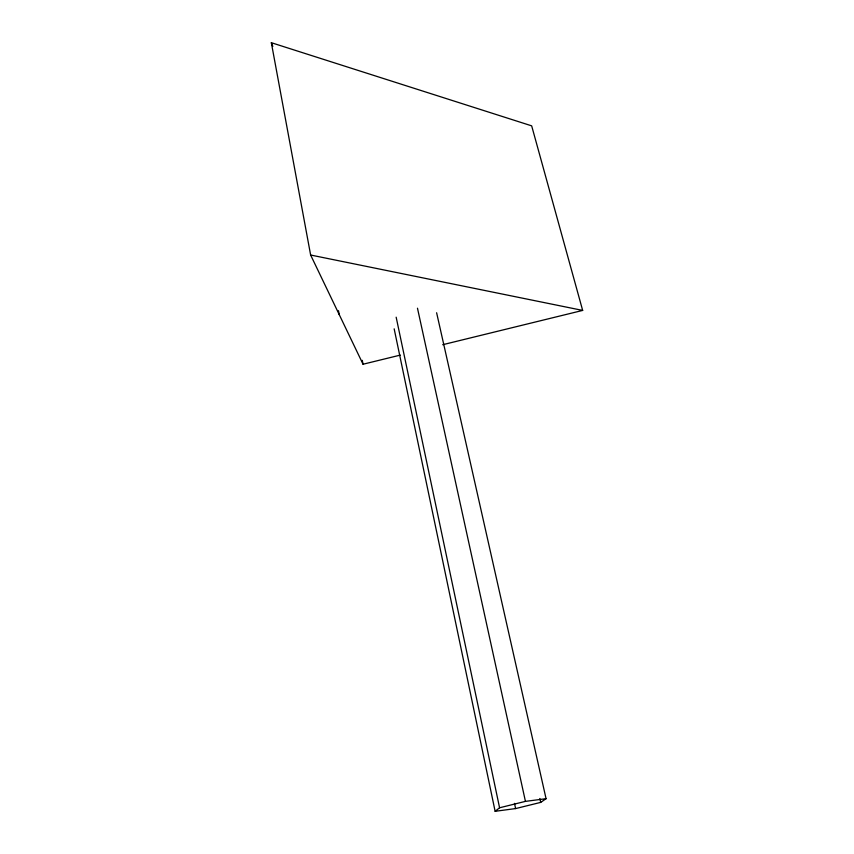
<?xml version="1.0" encoding="UTF-8"?>
<svg xmlns="http://www.w3.org/2000/svg" width="854" height="854" viewBox="0 0 854 854"><rect width="100%" height="100%" fill="white"/><g stroke="black" fill="none" stroke-linecap="round" stroke-linejoin="round"><path stroke-width="1.28" d="M394.164 328.833L495.128 811.3L499.579 807.777L525.434 801.372L546.069 798.703L436.618 312.756M495.128 811.3L515.613 808.578L540.71 802.386L546.069 798.703M442.692 344.717L582.663 310.418L531.668 125.848L271.337 42.7L310.632 255.026L363.046 364.231L400.302 355.104M310.632 255.026L582.663 310.418M271.337 42.7L272.832 46.372M539.835 798.479L540.71 802.386M417.478 308.209L525.434 801.372M514.492 803.368L515.613 808.578M396.16 317.186L499.579 807.777M362.277 360.335L363.046 364.231M338.483 310.685L339.23 314.603"/></g></svg>
